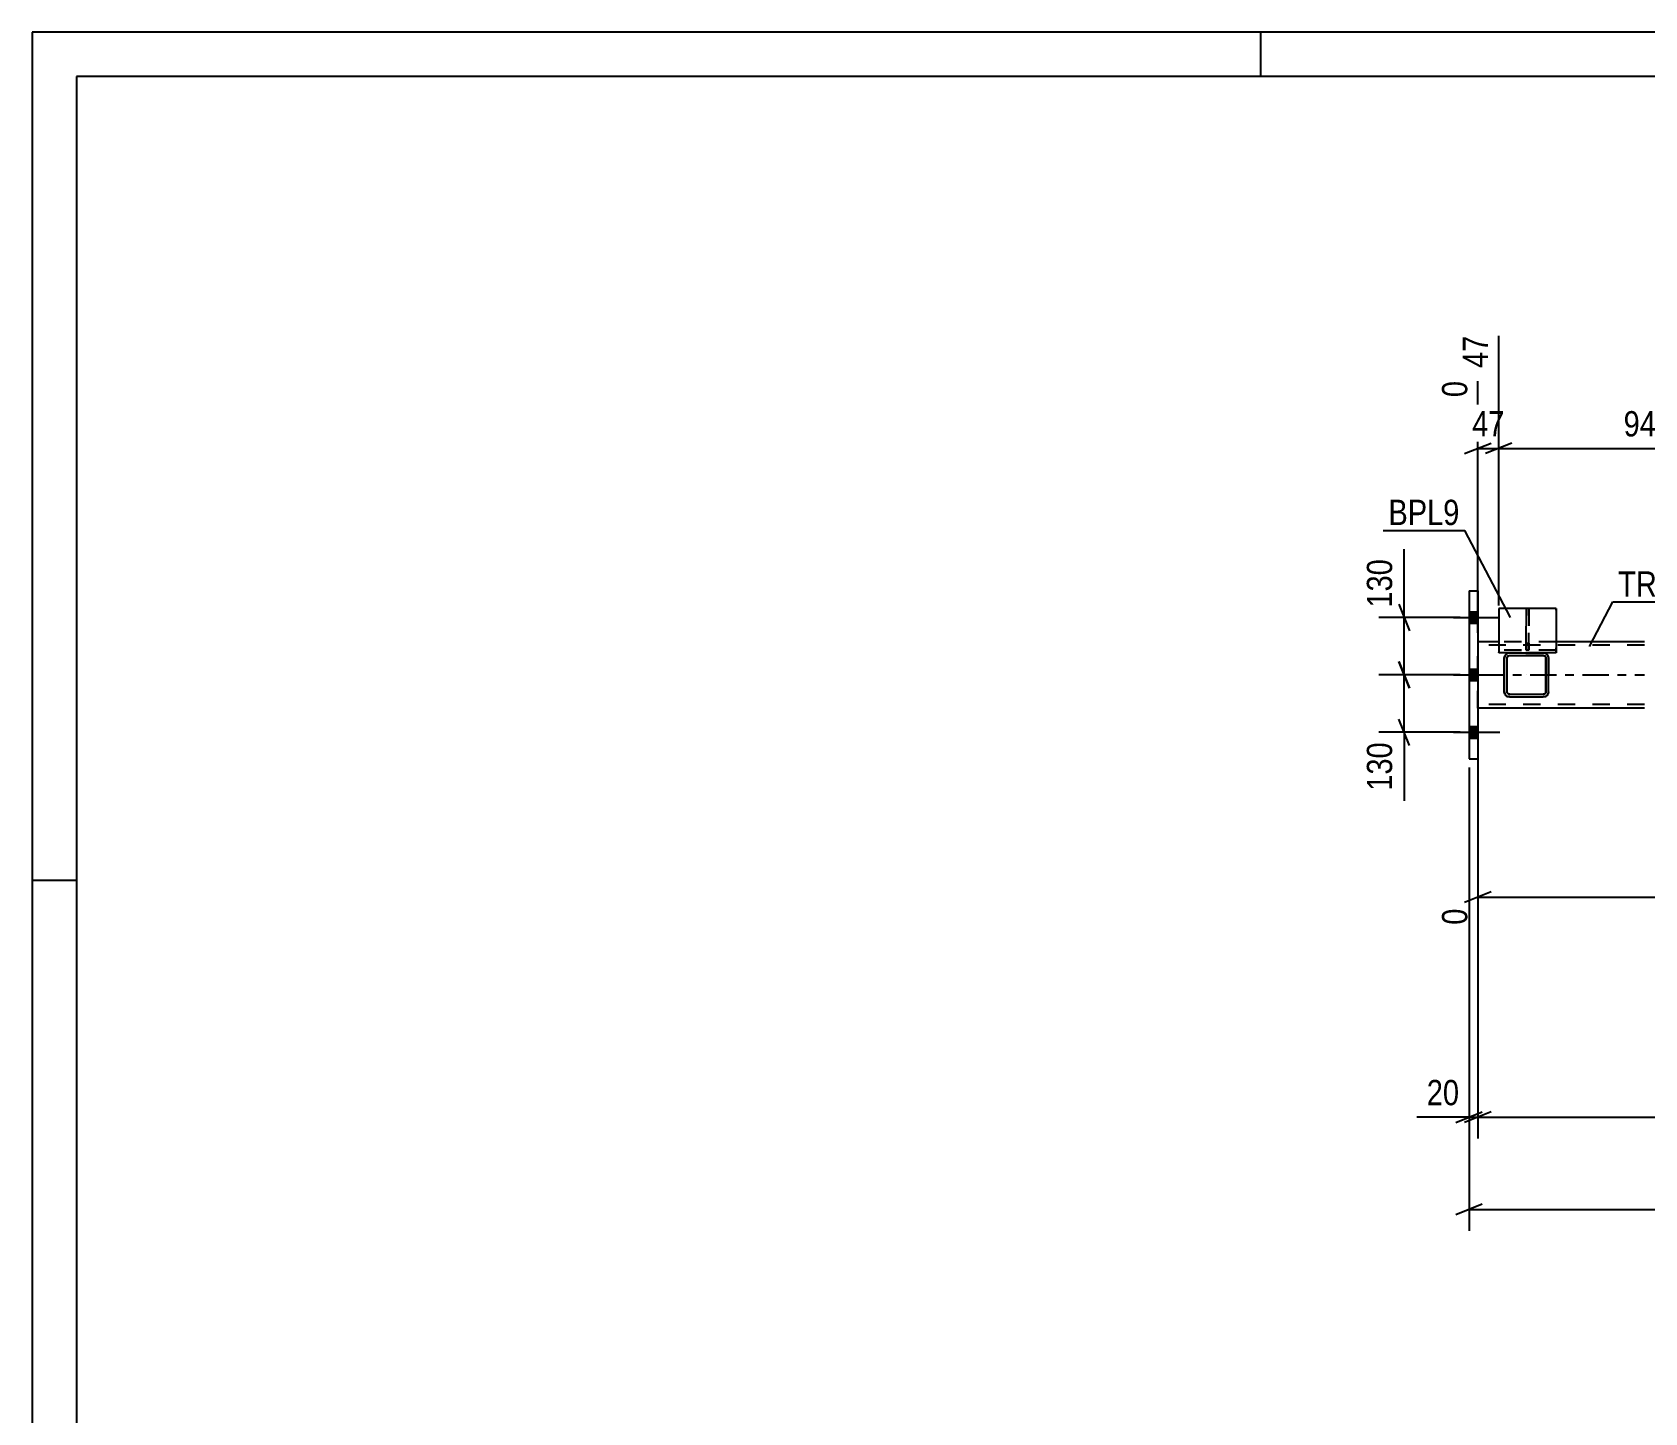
# Model space of a CAD drawing. Header units: millimetres. Extents: x 0 to 1189, y 0 to 841.
# Drawn here: x 0 to 182.4, y 684.7 to 841 of the extents above; entities that cross this region are included whole.
import ezdxf

# ---------------------------------------------------------------- set-up
doc = ezdxf.new("R2010")
doc.units = ezdxf.units.MM
doc.linetypes.add('DXK_LINE_DOT2', pattern=[3.9198, 1.9599, -1.9599])
doc.linetypes.add('DXK_LINE_DOT3', pattern=[5.9187, 2.979, -0.9799, 0.9799, -0.9799])
doc.styles.add('Arial Narrow', font='ARIALN.TTF', dxfattribs={"height": 0.2})

# ---------------------------------------------------------------- blocks, each defined once
blk = doc.blocks.new('Unknown-570348649-1114 - 55360')
at = {"color": 5, "linetype": 'Continuous'}
for p, q in [((1189, 841), (0, 841)), ((0, 841), (0, 0)), ((139, 836), (139, 841)), ((1184, 836), (5, 836)), ((5, 836), (5, 5)), ((5, 745), (0, 745))]:
    blk.add_line(p, q, dxfattribs=at)
blk = doc.blocks.new('Part-570348649-43996 - 43977')
at = {"color": 2, "linetype": 'Continuous'}
for p, q in [((162.56, 777.76), (163.56, 777.76)), ((162.56, 777.76), (162.56, 758.76)), ((163.56, 777.76), (163.56, 758.76)), ((162.56, 758.76), (163.56, 758.76))]:
    blk.add_line(p, q, dxfattribs=at)
blk = doc.blocks.new('Part-570348649-44117 - 43977')
at = {"color": 7, "linetype": 'DXK_LINE_DOT2'}
for p, q in [((169.32, 775.76), (169.02, 775.76)), ((169.02, 775.76), (169.02, 771.06)), ((169.02, 771.81), (169.02, 775.76)), ((169.32, 771.06), (169.32, 775.76)), ((169.32, 775.76), (169.32, 771.81)), ((169.32, 771.81), (169.02, 771.81)), ((169.02, 771.06), (169.02, 771.81)), ((169.32, 771.81), (169.32, 771.06)), ((169.32, 771.06), (169.02, 771.06)), ((169.32, 771.06), (169.02, 771.06)), ((169.02, 771.06), (169.02, 771.06)), ((169.32, 771.06), (169.32, 771.06))]:
    blk.add_line(p, q, dxfattribs=at)
blk = doc.blocks.new('Part-570348649-44085 - 43977')
at = {"color": 2, "linetype": 'Continuous'}
for p, q in [((166.55, 770.16), (166.6, 770.39)), ((166.55, 770.16), (166.56, 770.16)), ((166.55, 766.36), (166.55, 770.16)), ((166.6, 770.39), (166.56, 770.16)), ((166.56, 766.36), (166.56, 770.16)), ((166.6, 770.39), (166.6, 770.39)), ((166.86, 770.16), (166.88, 770.27)), ((166.86, 766.36), (166.86, 770.16)), ((166.88, 770.27), (166.94, 770.37)), ((167.16, 770.76), (166.93, 770.71)), ((166.94, 770.37), (167.04, 770.43)), ((167.04, 770.43), (167.16, 770.46)), ((167.04, 770.43), (167.04, 770.43)), ((167.16, 770.76), (170.96, 770.76)), ((167.16, 770.46), (170.96, 770.46)), ((171.19, 770.71), (170.96, 770.76)), ((170.96, 770.46), (171.07, 770.43)), ((171.07, 770.43), (171.17, 770.37)), ((171.17, 770.37), (171.07, 770.43)), ((171.17, 770.37), (171.23, 770.27)), ((171.23, 770.27), (171.17, 770.37)), ((171.23, 770.27), (171.23, 770.27)), ((171.23, 770.27), (171.26, 770.16)), ((171.25, 770.16), (171.23, 770.27)), ((171.26, 770.16), (171.25, 770.16)), ((171.25, 770.16), (171.25, 766.36)), ((171.26, 766.36), (171.26, 770.16)), ((171.56, 770.16), (171.51, 770.39)), ((171.56, 766.36), (171.56, 770.16)), ((166.56, 766.36), (166.55, 766.36)), ((166.6, 766.13), (166.55, 766.36)), ((166.56, 766.36), (166.6, 766.13)), ((166.88, 766.24), (166.86, 766.36)), ((171.26, 766.36), (171.23, 766.24)), ((171.23, 766.24), (171.25, 766.36)), ((171.25, 766.36), (171.26, 766.36)), ((171.51, 766.13), (171.56, 766.36)), ((166.6, 766.13), (166.6, 766.13)), ((166.94, 766.14), (166.88, 766.24)), ((166.93, 765.8), (167.16, 765.76)), ((167.04, 766.08), (166.94, 766.14)), ((167.16, 766.06), (167.04, 766.08)), ((167.04, 766.08), (167.04, 766.08)), ((167.16, 766.06), (170.96, 766.06)), ((167.16, 765.76), (170.96, 765.76)), ((171.07, 766.08), (170.96, 766.06)), ((170.96, 765.76), (171.19, 765.8)), ((171.17, 766.14), (171.07, 766.08)), ((171.07, 766.08), (171.17, 766.14)), ((171.23, 766.24), (171.17, 766.14)), ((171.17, 766.14), (171.23, 766.24)), ((171.23, 766.24), (171.23, 766.24))]:
    blk.add_line(p, q, dxfattribs=at)
at = {"color": 7, "linetype": 'DXK_LINE_DOT2'}
for p, q in [((166.88, 770.27), (166.85, 770.16)), ((166.86, 770.16), (166.85, 770.16)), ((166.85, 770.16), (166.85, 766.36)), ((166.94, 770.37), (166.88, 770.27)), ((166.92, 770.71), (167.15, 770.76)), ((167.04, 770.43), (166.94, 770.37)), ((167.04, 770.43), (167.15, 770.46)), ((167.16, 770.76), (167.15, 770.76)), ((167.15, 770.76), (170.95, 770.76)), ((167.15, 770.46), (167.16, 770.46)), ((170.95, 770.46), (167.15, 770.46)), ((170.95, 770.76), (170.96, 770.76)), ((170.95, 770.76), (171.18, 770.71)), ((170.96, 770.46), (170.95, 770.46)), ((171.07, 770.43), (170.95, 770.46)), ((171.51, 770.39), (171.55, 770.16)), ((171.56, 770.16), (171.55, 770.16)), ((171.55, 770.16), (171.55, 766.36)), ((166.85, 766.36), (166.86, 766.36)), ((166.85, 766.36), (166.88, 766.24)), ((171.55, 766.36), (171.51, 766.13)), ((171.55, 766.36), (171.56, 766.36)), ((166.88, 766.24), (166.94, 766.14)), ((167.15, 765.76), (166.92, 765.8)), ((166.94, 766.14), (167.04, 766.08)), ((167.04, 766.08), (167.15, 766.06)), ((167.16, 766.06), (167.15, 766.06)), ((167.15, 766.06), (170.95, 766.06)), ((167.16, 765.76), (167.15, 765.76)), ((167.15, 765.76), (170.95, 765.76)), ((170.95, 766.06), (171.07, 766.08)), ((170.95, 766.06), (170.96, 766.06)), ((171.18, 765.8), (170.95, 765.76)), ((170.95, 765.76), (170.96, 765.76))]:
    blk.add_line(p, q, dxfattribs=at)
at = {"color": 7, "linetype": 'DXK_LINE_DOT3'}
blk.add_line((169.06, 768.26), (169.05, 768.26), dxfattribs=at)
at = {"color": 2, "linetype": 'Continuous'}
for centre, start, end in [((167.15, 770.16), 112.5001, 157.5001), ((167.16, 770.16), 112.5001, 157.5001), ((170.96, 770.16), 22.5001, 67.5001), ((167.15, 766.36), 202.5001, 247.5001), ((167.16, 766.36), 202.5001, 247.5001), ((170.96, 766.36), 292.5001, 337.5001)]:
    blk.add_arc(centre, 0.6, start, end, dxfattribs=at)
at = {"color": 7, "linetype": 'DXK_LINE_DOT2'}
for centre, start, end in [((170.95, 770.16), 22.5001, 67.5001), ((170.95, 766.36), 292.5001, 337.5001)]:
    blk.add_arc(centre, 0.6, start, end, dxfattribs=at)
blk = doc.blocks.new('Part-570348649-44116 - 43977')
at = {"color": 2, "linetype": 'Continuous'}
for p, q in [((172.42, 775.76), (165.92, 775.76)), ((165.92, 775.76), (165.92, 770.76)), ((172.42, 775.76), (172.42, 770.76)), ((167.16, 770.76), (165.92, 770.76)), ((165.92, 770.76), (165.92, 770.76)), ((172.42, 770.76), (170.96, 770.76)), ((172.42, 770.76), (172.42, 770.76))]:
    blk.add_line(p, q, dxfattribs=at)
at = {"color": 7, "linetype": 'DXK_LINE_DOT2'}
for p, q in [((165.92, 775.76), (165.92, 775.74)), ((165.92, 775.74), (165.92, 775.68)), ((165.92, 775.68), (165.92, 775.59)), ((165.92, 775.59), (165.92, 771.32)), ((172.42, 775.74), (172.42, 775.76)), ((172.42, 775.59), (172.42, 775.74)), ((172.42, 775.59), (172.42, 771.32)), ((165.92, 771.32), (165.92, 771.18)), ((165.92, 771.18), (165.92, 771.09)), ((165.92, 771.09), (165.92, 771.06)), ((172.42, 771.06), (165.92, 771.06)), ((172.42, 771.06), (165.92, 771.06)), ((165.92, 771.06), (165.92, 771.06)), ((165.92, 771.06), (165.92, 771.04)), ((165.92, 771.04), (165.92, 770.98)), ((165.92, 770.98), (165.92, 770.78)), ((165.92, 770.76), (165.92, 770.78)), ((172.42, 770.76), (165.92, 770.76)), ((170.96, 770.76), (167.16, 770.76)), ((172.42, 771.18), (172.42, 771.32)), ((172.42, 771.09), (172.42, 771.18)), ((172.42, 771.06), (172.42, 771.09)), ((172.42, 771.06), (172.42, 771.06)), ((172.42, 771.04), (172.42, 771.06)), ((172.42, 770.98), (172.42, 771.04)), ((172.42, 770.78), (172.42, 770.98)), ((172.42, 770.76), (172.42, 770.78))]:
    blk.add_line(p, q, dxfattribs=at)
blk = doc.blocks.new('Part-570348649-44130 - 43977')
at = {"color": 2, "linetype": 'Continuous'}
for p, q in [((165.92, 772.01), (163.56, 772.01)), ((182.42, 772.01), (172.42, 772.01)), ((182.42, 764.51), (163.56, 764.51))]:
    blk.add_line(p, q, dxfattribs=at)
at = {"color": 7, "linetype": 'DXK_LINE_DOT2'}
for p, q in [((163.56, 764.51), (163.56, 772.01)), ((172.42, 772.01), (165.92, 772.01)), ((182.42, 771.61), (163.56, 771.61)), ((182.42, 764.91), (163.56, 764.91))]:
    blk.add_line(p, q, dxfattribs=at)
at = {"color": 7, "linetype": 'DXK_LINE_DOT3'}
blk.add_line((163.56, 768.26), (182.42, 768.26), dxfattribs=at)
blk = doc.blocks.new('Bolt-570348649-44163 - 43977')
at = {"linetype": 'Continuous'}
for points in [[(163.56, 774.11), (163.56, 775.41), (162.56, 775.41), (162.56, 774.11)], [(163.56, 774.11), (163.56, 775.41), (162.56, 775.41), (162.56, 774.11)], [(163.56, 774.11), (163.56, 775.41), (162.56, 775.41), (162.56, 774.11)], [(163.56, 767.61), (163.56, 768.91), (162.56, 768.91), (162.56, 767.61)], [(163.56, 767.61), (163.56, 768.91), (162.56, 768.91), (162.56, 767.61)], [(163.56, 761.11), (163.56, 762.41), (162.56, 762.41), (162.56, 761.11)], [(163.56, 761.11), (163.56, 762.41), (162.56, 762.41), (162.56, 761.11)], [(163.56, 761.11), (163.56, 762.41), (162.56, 762.41), (162.56, 761.11)]]:
    blk.add_hatch(color=1, dxfattribs=at).paths.add_polyline_path(points)
at = {"color": 1, "linetype": 'Continuous'}
for p, q in [((162.56, 775.41), (163.56, 775.41)), ((162.56, 775.41), (163.56, 775.41)), ((162.56, 775.41), (163.56, 775.41)), ((160.81, 774.76), (166.06, 774.76)), ((160.81, 774.76), (166.06, 774.76)), ((160.81, 774.76), (166.06, 774.76)), ((162.56, 774.11), (163.56, 774.11)), ((162.56, 774.11), (163.56, 774.11)), ((162.56, 774.11), (163.56, 774.11)), ((160.81, 768.26), (166.06, 768.26)), ((160.81, 768.26), (166.06, 768.26)), ((162.56, 768.91), (163.56, 768.91)), ((162.56, 768.91), (163.56, 768.91)), ((162.56, 767.61), (163.56, 767.61)), ((162.56, 767.61), (163.56, 767.61)), ((160.81, 761.76), (166.06, 761.76)), ((160.81, 761.76), (166.06, 761.76)), ((160.81, 761.76), (166.06, 761.76)), ((162.56, 762.41), (163.56, 762.41)), ((162.56, 762.41), (163.56, 762.41)), ((162.56, 762.41), (163.56, 762.41)), ((162.56, 761.11), (163.56, 761.11)), ((162.56, 761.11), (163.56, 761.11)), ((162.56, 761.11), (163.56, 761.11))]:
    blk.add_line(p, q, dxfattribs=at)
blk = doc.blocks.new('StraightDimension-570348649-48183 - 43977')
at = {"color": 7, "linetype": 'Continuous'}
for p, q in [((163.56, 757.76), (163.56, 715.8)), ((165.06, 718.8), (162.06, 717.6)), ((163.56, 718.2), (1063.8, 718.2))]:
    blk.add_line(p, q, dxfattribs=at)
blk = doc.blocks.new('StraightDimension-570348649-69237 - 43977')
at = {"color": 7, "linetype": 'Continuous'}
for p, q in [((165.92, 776.11), (165.92, 806.65)), ((163.56, 773.01), (163.56, 801.52)), ((162.06, 793.3), (165.06, 794.5)), ((163.56, 793.9), (165.92, 793.9)), ((167.42, 794.5), (164.42, 793.3))]:
    blk.add_line(p, q, dxfattribs=at)
at = {"color": 0, "linetype": 'Continuous'}
blk.add_wipeout([(165.32, 807.25), (161.12, 807.25), (161.12, 802.4), (165.32, 802.4)], dxfattribs=at)
at = {"color": 0}
blk.add_wipeout([(167.17, 794.65), (167.17, 798.85), (162.31, 798.85), (162.31, 794.65)], dxfattribs=at)
at = {"color": 3, "linetype": 'Continuous', "style": 'Arial Narrow'}
blk.add_text('47', height=2.863, rotation=90.0002, dxfattribs=at).set_placement((164.72, 803))
at = {"color": 3, "style": 'Arial Narrow'}
blk.add_text('47', height=2.863, dxfattribs=at).set_placement((162.91, 795.25))
at = {"color": 0, "linetype": 'Continuous'}
blk.add_wipeout([(162.96, 802.12), (158.76, 802.12), (158.76, 799.1), (162.96, 799.1)], dxfattribs=at)
at = {"color": 3, "linetype": 'Continuous', "style": 'Arial Narrow'}
blk.add_text('0', height=2.86, rotation=90.0002, dxfattribs=at).set_placement((162.36, 799.7))
blk = doc.blocks.new('StraightDimension-570348649-47446 - 43977')
at = {"color": 7, "linetype": 'Continuous'}
for p, q in [((163.56, 763.51), (163.56, 739.98)), ((232.78, 758.81), (232.78, 734.5)), ((165.06, 743.71), (162.06, 742.51)), ((163.56, 743.11), (232.78, 743.11)), ((231.28, 742.51), (234.28, 743.71))]:
    blk.add_line(p, q, dxfattribs=at)
at = {"color": 0}
blk.add_wipeout([(202.43, 743.86), (202.43, 748.06), (193.91, 748.06), (193.91, 743.86)], dxfattribs=at)
at = {"color": 0, "linetype": 'Continuous'}
for points in [[(162.96, 742.41), (158.76, 742.41), (158.76, 739.38), (162.96, 739.38)], [(232.18, 742.41), (227.98, 742.41), (227.98, 733.9), (232.18, 733.9)]]:
    blk.add_wipeout(points, dxfattribs=at)
at = {"color": 3, "style": 'Arial Narrow'}
blk.add_text('1651', height=2.863, dxfattribs=at).set_placement((194.51, 744.46))
at = {"color": 3, "linetype": 'Continuous', "style": 'Arial Narrow'}
for s, height, p in [('0', 2.86, (162.36, 739.98)), ('1651', 2.863, (231.58, 734.5))]:
    blk.add_text(s, height=height, rotation=90.0002, dxfattribs=at).set_placement(p)
blk = doc.blocks.new('StraightDimension-570348649-48228 - 43977')
at = {"color": 7, "linetype": 'Continuous'}
for p, q in [((162.56, 757.76), (162.56, 705.34)), ((164.06, 708.34), (161.06, 707.14)), ((162.56, 707.74), (1064.8, 707.74))]:
    blk.add_line(p, q, dxfattribs=at)
blk = doc.blocks.new('StraightDimension-570348649-44614 - 43977')
at = {"color": 7, "linetype": 'Continuous'}
for p, q in [((154.61, 776.26), (155.81, 773.26)), ((161.56, 774.76), (152.36, 774.76)), ((155.21, 768.26), (155.21, 774.76)), ((161.56, 768.26), (152.36, 768.26)), ((155.81, 766.76), (154.61, 769.76))]:
    blk.add_line(p, q, dxfattribs=at)
at = {"color": 0}
blk.add_wipeout([(154.46, 781.97), (150.26, 781.97), (150.26, 775.28), (154.46, 775.28)], dxfattribs=at)
at = {"color": 7, "linetype": 'Continuous'}
blk.add_line((155.21, 774.76), (155.21, 782.49), dxfattribs=at)
blk.add_line((155.21, 774.76), (155.21, 782.49), dxfattribs=at)
at = {"color": 3, "style": 'Arial Narrow'}
blk.add_text('130', height=2.863, rotation=90.0002, dxfattribs=at).set_placement((153.86, 775.88))
blk = doc.blocks.new('StraightDimension-570348649-44615 - 43977')
at = {"color": 7, "linetype": 'Continuous'}
for p, q in [((161.56, 768.26), (152.36, 768.26)), ((154.61, 769.76), (155.81, 766.76)), ((155.21, 761.76), (155.21, 768.26)), ((155.81, 760.26), (154.61, 763.26)), ((161.56, 761.76), (152.36, 761.76))]:
    blk.add_line(p, q, dxfattribs=at)
at = {"color": 0}
blk.add_wipeout([(154.46, 761.23), (150.26, 761.23), (150.26, 754.55), (154.46, 754.55)], dxfattribs=at)
at = {"color": 7, "linetype": 'Continuous'}
blk.add_line((155.21, 761.76), (155.21, 754.02), dxfattribs=at)
blk.add_line((155.21, 761.76), (155.21, 754.02), dxfattribs=at)
at = {"color": 3, "style": 'Arial Narrow'}
blk.add_text('130', height=2.863, rotation=90.0002, dxfattribs=at).set_placement((153.86, 755.15))
blk = doc.blocks.new('StraightDimension-570348649-48184 - 43977')
at = {"color": 7, "linetype": 'Continuous'}
for p, q in [((162.56, 757.76), (162.56, 715.8)), ((163.56, 757.76), (163.56, 715.8)), ((161.06, 717.6), (164.06, 718.8)), ((165.06, 718.8), (162.06, 717.6)), ((162.56, 718.2), (163.56, 718.2))]:
    blk.add_line(p, q, dxfattribs=at)
at = {"color": 0}
blk.add_wipeout([(162.03, 718.95), (162.03, 723.15), (157.18, 723.15), (157.18, 718.95)], dxfattribs=at)
at = {"color": 7, "linetype": 'Continuous'}
blk.add_line((162.56, 718.2), (156.65, 718.2), dxfattribs=at)
blk.add_line((162.56, 718.2), (156.65, 718.2), dxfattribs=at)
at = {"color": 3, "style": 'Arial Narrow'}
blk.add_text('20', height=2.863, dxfattribs=at).set_placement((157.78, 719.55))
blk = doc.blocks.new('StraightDimension-570348649-69236 - 43977')
at = {"color": 7, "linetype": 'Continuous'}
for p, q in [((165.92, 776.11), (165.92, 806.65)), ((199.67, 776.11), (199.67, 800.68)), ((167.42, 794.5), (164.42, 793.3)), ((165.92, 793.9), (199.67, 793.9)), ((198.17, 793.3), (201.17, 794.5))]:
    blk.add_line(p, q, dxfattribs=at)
at = {"color": 0, "linetype": 'Continuous'}
blk.add_wipeout([(199.07, 801.28), (194.87, 801.28), (194.87, 794.6), (199.07, 794.6)], dxfattribs=at)
at = {"color": 0}
blk.add_wipeout([(186.14, 794.65), (186.14, 798.85), (179.45, 798.85), (179.45, 794.65)], dxfattribs=at)
at = {"color": 3, "linetype": 'Continuous', "style": 'Arial Narrow'}
blk.add_text('989', height=2.863, rotation=90.0002, dxfattribs=at).set_placement((198.47, 795.2))
at = {"color": 3, "style": 'Arial Narrow'}
blk.add_text('941', height=2.863, dxfattribs=at).set_placement((180.05, 795.25))
blk = doc.blocks.new('Mark-570348649-47877 - 43977')
at = {"color": 0}
blk.add_wipeout([(189.3, 777.11), (189.3, 780.11), (179.43, 780.11), (179.43, 777.11)], dxfattribs=at)
blk.add_wipeout([(189.3, 777.11), (189.3, 780.11), (179.43, 780.11), (179.43, 777.11)], dxfattribs=at)
at = {"color": 30, "linetype": 'Continuous'}
for p, q in [((176.18, 771.49), (178.83, 776.51)), ((178.83, 776.51), (189.9, 776.51))]:
    blk.add_line(p, q, dxfattribs=at)
at = {"color": 3, "style": 'Arial Narrow'}
blk.add_text('TR858', height=2.863, dxfattribs=at).set_placement((179.43, 777.11))
blk = doc.blocks.new('Mark-570348649-48140 - 43977')
at = {"color": 0}
blk.add_wipeout([(161.48, 785.22), (161.48, 788.22), (153.44, 788.22), (153.44, 785.22)], dxfattribs=at)
blk.add_wipeout([(161.48, 785.22), (161.48, 788.22), (153.44, 788.22), (153.44, 785.22)], dxfattribs=at)
at = {"color": 30, "linetype": 'Continuous'}
for p in [(152.84, 784.62), (167.24, 774.74)]:
    blk.add_line(p, (162.08, 784.62), dxfattribs=at)
at = {"color": 3, "style": 'Arial Narrow'}
blk.add_text('BPL9', height=2.863, dxfattribs=at).set_placement((153.44, 785.22))

msp = doc.modelspace()

# ---------------------------------------------------------------- block references
for name in ['Unknown-570348649-1114 - 55360', 'Part-570348649-43996 - 43977', 'Bolt-570348649-44163 - 43977', 'Part-570348649-44116 - 43977', 'Part-570348649-44117 - 43977', 'Part-570348649-44130 - 43977', 'Part-570348649-44085 - 43977']:
    msp.add_blockref(name, (0, 0))

# ---------------------------------------------------------------- next in the draw order: block references
for name in ['StraightDimension-570348649-69237 - 43977', 'StraightDimension-570348649-48183 - 43977']:
    msp.add_blockref(name, (0, 0))

# ---------------------------------------------------------------- next in the draw order: block references
for name in ['StraightDimension-570348649-69236 - 43977', 'StraightDimension-570348649-44614 - 43977', 'StraightDimension-570348649-47446 - 43977']:
    msp.add_blockref(name, (0, 0))

# ---------------------------------------------------------------- next in the draw order: block references
for name in ['Mark-570348649-48140 - 43977', 'Mark-570348649-47877 - 43977', 'StraightDimension-570348649-48228 - 43977']:
    msp.add_blockref(name, (0, 0))

# ---------------------------------------------------------------- next in the draw order: block references
msp.add_blockref('StraightDimension-570348649-44615 - 43977', (0, 0))

# ---------------------------------------------------------------- next in the draw order: block references
msp.add_blockref('StraightDimension-570348649-48184 - 43977', (0, 0))

doc.saveas('drawing.dxf')
